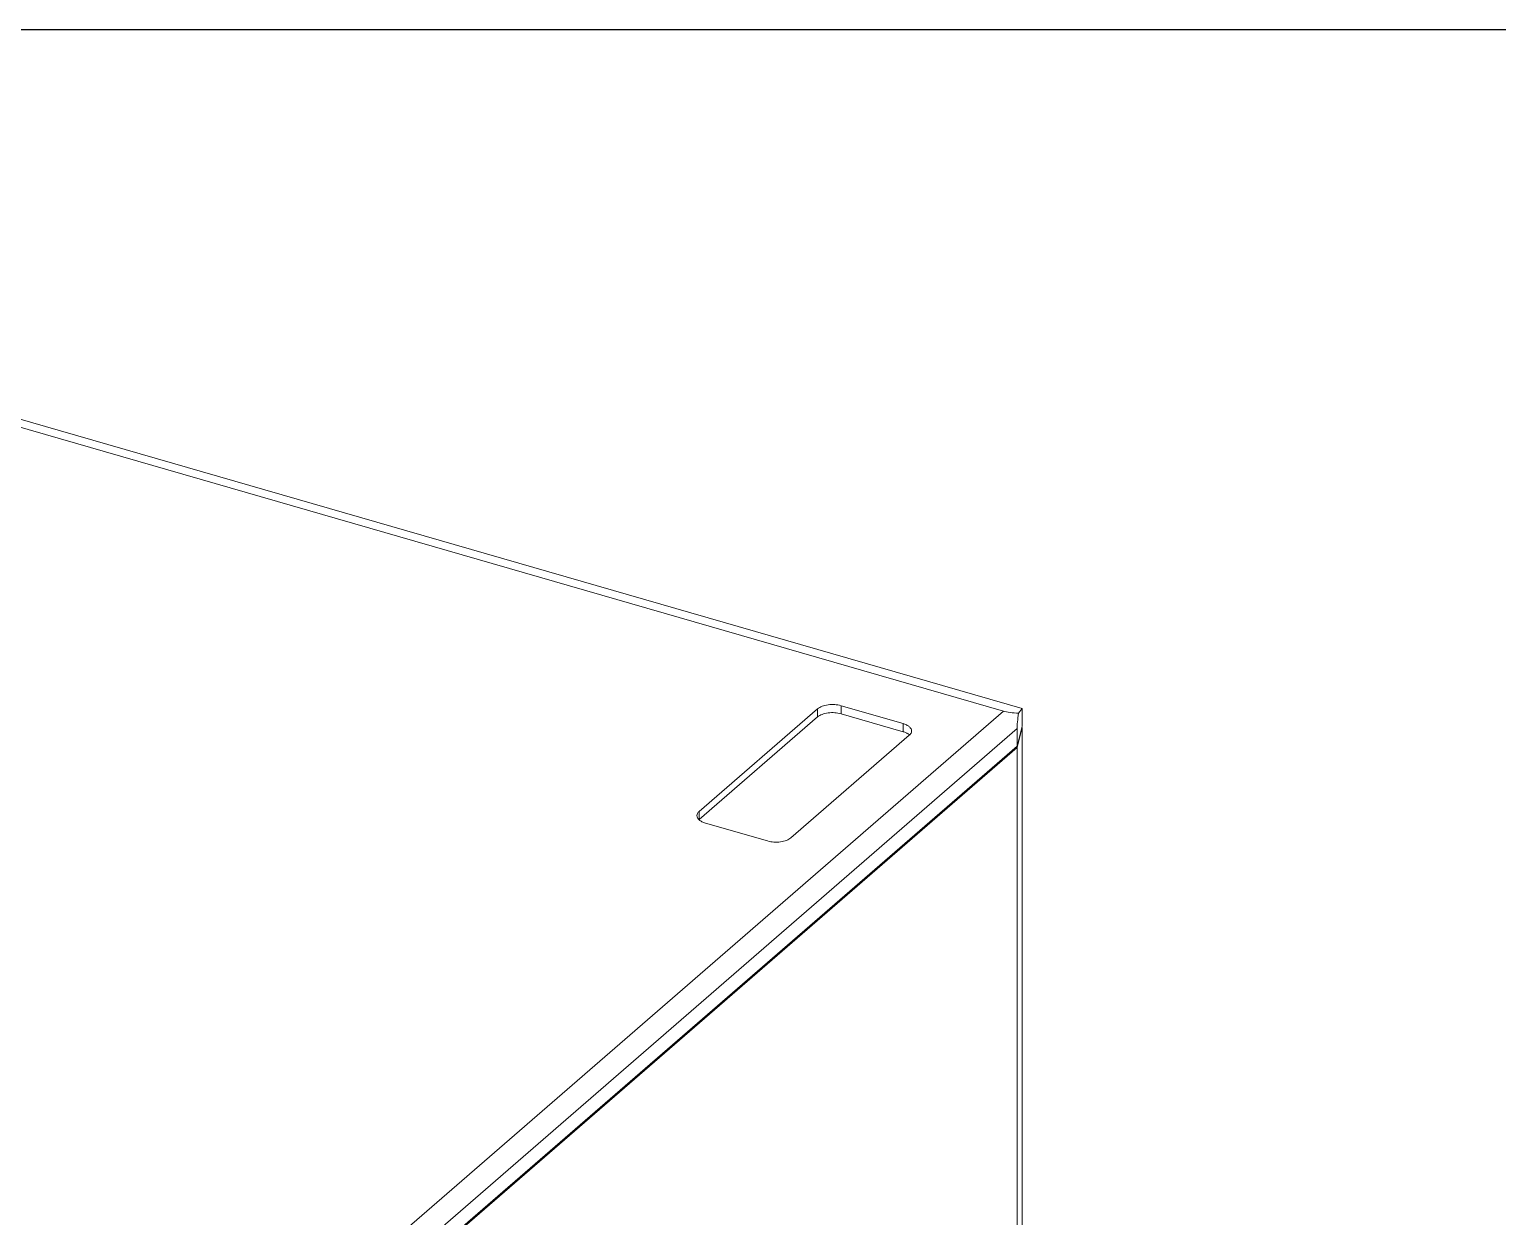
# Model space of a CAD drawing. Header units: millimetres. Extents: x 0 to 3564, y 0 to 2520.
# Drawn here: x 1824.3 to 2295.8, y 2139 to 2520 of the extents above; entities that cross this region are included whole.
import ezdxf

# ---------------------------------------------------------------- set-up
doc = ezdxf.new("R2010")
doc.units = ezdxf.units.MM
doc.layers.get('0').update_dxf_attribs({"lineweight": 13})
doc.layers.add('图框', color=7, linetype='Continuous')

# ---------------------------------------------------------------- blocks, each defined once
blk = doc.blocks.new('A4-H')
at = {"layer": '图框'}
blk.add_lwpolyline([(0, 210.021), (297, 210.021), (297, 0), (0, 0)], close=True, dxfattribs=at)

msp = doc.modelspace()

# ---------------------------------------------------------------- linework, layer by layer
for p, q in [((1743.14, 2414.95), (2137.18, 2301.2)), ((1749.14, 2415.82), (2143.18, 2302.07)), ((1822.18, 2028.41), (2137.18, 2301.2)), ((2039.46, 2269.08), (2077.46, 2301.99)), ((2077.46, 2299.39), (2077.46, 2301.99)), ((2084.98, 2300.4), (2084.98, 2302.99)), ((2084.98, 2302.99), (2104.89, 2297.24)), ((2143.18, 2302.07), (2142, 2300.57)), ((2143.18, 2302.07), (2143.18, 2296.44)), ((2077.46, 2299.39), (2039.46, 2266.48)), ((2104.89, 2294.65), (2084.98, 2300.4)), ((2104.89, 2294.65), (2104.89, 2297.24)), ((2143.18, 2296.44), (2141.51, 2289.99)), ((1826.51, 2022.83), (2141.51, 2295.62)), ((2106.91, 2293.49), (2068.91, 2260.58)), ((2141.51, 2289.56), (2143.18, 2296)), ((2141.51, 2295.62), (2141.51, 2289.99)), ((2143.06, 2296.04), (2143.18, 2296)), ((2143.18, 2296), (2143.18, 1871.65)), ((2141.51, 2289.99), (1826.51, 2017.2)), ((2141.51, 2289.56), (1826.51, 2016.76)), ((2141.51, 2289.56), (2141.51, 1865.2)), ((2039.46, 2266.48), (2039.46, 2269.08)), ((2061.39, 2259.57), (2041.48, 2265.32))]:
    msp.add_line(p, q)
msp.add_arc((2041.46, 2264.17), 3.06, 130.8873, 132.4718)
for major_axis, ratio, start_param, end_param in [((7.4, -0.03), 0.205476, -2.515611, -1.730212), ((1.41, 7.76), 0.116154, -4.497473, -3.712074)]:
    msp.add_ellipse((2143.18, 2302.07), major_axis=major_axis, ratio=ratio, start_param=start_param, end_param=end_param)
for points, knots in [([(2077.46, 2301.99), (2077.87, 2302.34), (2078.97, 2302.91), (2080.85, 2303.34), (2082.92, 2303.41), (2084.32, 2303.19), (2084.98, 2302.99)], [0, 0, 0, 0, 0.208446, 0.46209, 0.736217, 1, 1, 1, 1]), ([(2084.98, 2300.4), (2084.32, 2300.59), (2082.92, 2300.81), (2080.85, 2300.74), (2078.97, 2300.31), (2077.87, 2299.75), (2077.46, 2299.39)], [0, 0, 0, 0, 0.263783, 0.53791, 0.791554, 1, 1, 1, 1]), ([(2104.89, 2297.24), (2105.28, 2297.13), (2106, 2296.87), (2106.89, 2296.31), (2107.49, 2295.64), (2107.64, 2295.11), (2107.64, 2294.86)], [0, 0, 0, 0, 0.315954, 0.586318, 0.809356, 1, 1, 1, 1]), ([(2106.23, 2294.11), (2106.13, 2294.16), (2105.7, 2294.38), (2105.25, 2294.54), (2104.89, 2294.65)], [0, 0, 0, 0, 0.23487, 1, 1, 1, 1]), ([(2107, 2293.56), (2106.94, 2293.61), (2106.71, 2293.82), (2106.44, 2293.99), (2106.23, 2294.11)], [0, 0, 0, 0, 0.23408, 1, 1, 1, 1]), ([(2107.64, 2294.86), (2107.64, 2294.62), (2107.49, 2294.08), (2107.12, 2293.68), (2106.91, 2293.49)], [0, 0, 0, 0, 0.460967, 1, 1, 1, 1]), ([(2038.73, 2267.7), (2038.73, 2267.95), (2038.88, 2268.49), (2039.25, 2268.89), (2039.46, 2269.08)], [0, 0, 0, 0, 0.460967, 1, 1, 1, 1]), ([(2041.48, 2265.32), (2041.08, 2265.44), (2040.37, 2265.7), (2039.48, 2266.25), (2038.88, 2266.92), (2038.73, 2267.46), (2038.73, 2267.7)], [0, 0, 0, 0, 0.315954, 0.586318, 0.809356, 1, 1, 1, 1]), ([(2068.91, 2260.58), (2068.5, 2260.22), (2067.4, 2259.66), (2065.52, 2259.22), (2063.45, 2259.16), (2062.05, 2259.38), (2061.39, 2259.57)], [0, 0, 0, 0, 0.208446, 0.46209, 0.736217, 1, 1, 1, 1])]:
    msp.add_open_spline(points, degree=3, knots=knots)

# ---------------------------------------------------------------- block references
at = {"layer": '图框', "xscale": 11.99895590440453, "yscale": 11.99895590440453, "zscale": 11.99895590440453}
msp.add_blockref('A4-H', (0, 0), dxfattribs=at)

doc.saveas('drawing.dxf')
